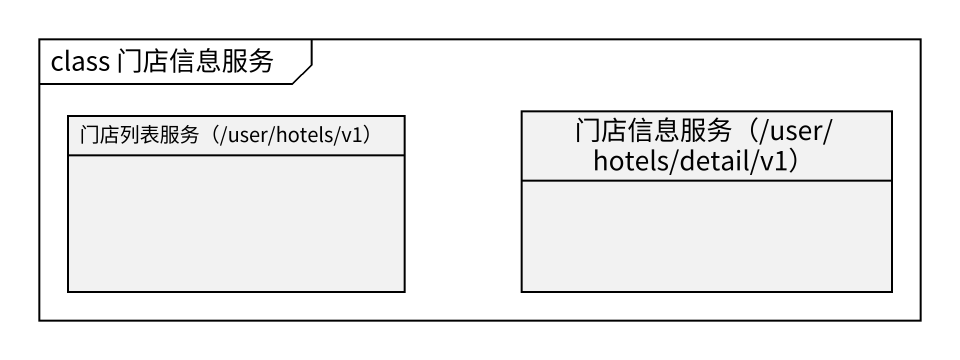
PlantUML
@startuml
mainframe class 门店信息服务
hide circle
hide empty members
class "门店列表服务（/user/hotels/v1）" as 门店列表服务_user_hotels_v1
class "门店信息服务（/user/hotels/detail/v1）" as 门店信息服务_user_hotels_detail_v1
@enduml
